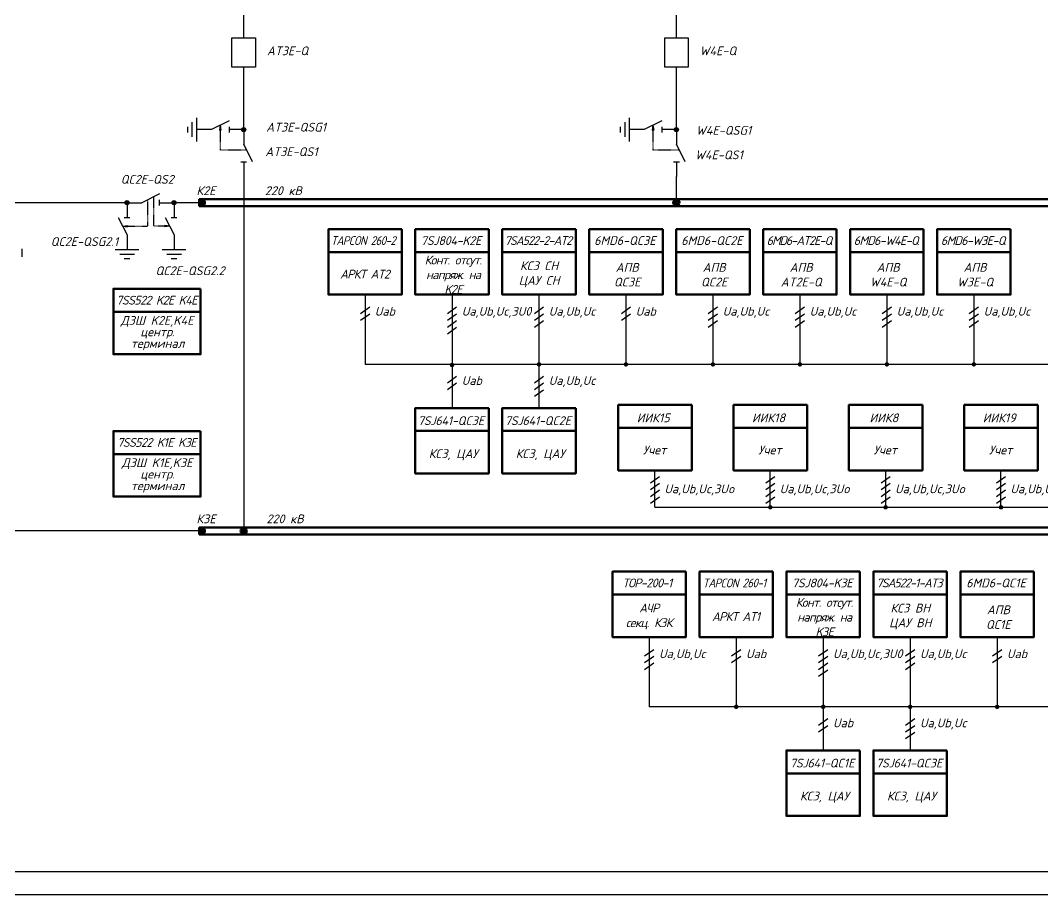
# Model space of a CAD drawing. Header units: millimetres. Extents: x -4534 to -456, y 3875 to 4716.
# Drawn here: x -3114.2 to -2888, y 3875.4 to 4068.9 of the extents above; entities that cross this region are included whole.
import ezdxf
from ezdxf.enums import TextEntityAlignment as Align

# ---------------------------------------------------------------- set-up
doc = ezdxf.new("R2010")
doc.units = ezdxf.units.MM
doc.linetypes.add('HIDDEN2', pattern=[0.1875, 0.125, -0.0625])
doc.layers.add('Корректировка 1', color=5, linetype='Continuous')
doc.styles.add('ГОСТ 3.0', font='isocpeur.ttf', dxfattribs={"oblique": 15, "height": 3})

# ---------------------------------------------------------------- blocks, each defined once
blk = doc.blocks.new('*U37')
for p, q in [((0, 0), (5, 0)), ((11, 3), (5, 0)), ((11, -1), (11, 1)), ((11, 0), (16, 0))]:
    blk.add_line(p, q)
blk = doc.blocks.new('Точка')
h = blk.add_hatch(color=256)
edge = h.paths.add_edge_path()
edge.add_arc((0, 0), 0.691, 0, 360)
blk.add_circle((0, 0), 0.691)
blk = doc.blocks.new('*U39')
for p, q in [((0, 0), (5, 0)), ((11, 3), (5, 0)), ((11, -1), (11, 1)), ((11, 0), (16, 0))]:
    blk.add_line(p, q)
blk = doc.blocks.new('*U52')
for p, q in [((0, 0), (5, 0)), ((11, 3), (5, 0)), ((11, -1), (11, 1)), ((11, 0), (16, 0))]:
    blk.add_line(p, q)

msp = doc.modelspace()

# ---------------------------------------------------------------- hatches: boundary and pattern name
for points in [[(-3070.14, 4044.62), (-3069.97, 4044.62), (-3069.8, 4044.62), (-3069.97, 4045.71)], [(-2974.37, 4044.62), (-2974.2, 4044.62), (-2974.03, 4044.62), (-2974.2, 4045.71)], [(-3090.48, 4023.19), (-3090.48, 4023.36), (-3090.48, 4023.53), (-3091.56, 4023.36)], [(-3081.16, 4023.36), (-3082.24, 4023.53), (-3082.24, 4023.36), (-3082.24, 4023.19)]]:
    msp.add_hatch(color=0).paths.add_polyline_path(points)
at = {"linetype": 'HIDDEN2'}
for points in [[(-3073.09, 4028.56, 1), (-3074.63, 4028.56, 1)], [(-2968.23, 4028.56, 1), (-2969.77, 4028.56, 1)], [(-3073.09, 3955.9, 1), (-3074.63, 3955.9, 1)], [(-3064, 3955.9, 1), (-3065.54, 3955.9, 1)]]:
    msp.add_hatch(color=0, dxfattribs=at).paths.add_polyline_path(points)

# ---------------------------------------------------------------- linework, layer by layer
at = {"color": 0}
for p, q in [((-3064.77, 4065.07), (-3064.77, 4182.59)), ((-2969, 4065.07), (-2969, 4182.59)), ((-3067.37, 4065.07), (-3062.17, 4065.07)), ((-3067.37, 4058.57), (-3067.37, 4065.07)), ((-3062.17, 4065.07), (-3062.17, 4058.57)), ((-2971.6, 4065.07), (-2966.4, 4065.07)), ((-2971.6, 4058.57), (-2971.6, 4065.07)), ((-2966.4, 4065.07), (-2966.4, 4058.57)), ((-3062.17, 4058.57), (-3067.37, 4058.57)), ((-3064.77, 4044.73), (-3064.77, 4058.57)), ((-2966.4, 4058.57), (-2971.6, 4058.57)), ((-2969, 4044.73), (-2969, 4058.57)), ((-3068.02, 4046.68), (-3071.92, 4044.73)), ((-3069.97, 4045.71), (-3070.14, 4044.62)), ((-3069.97, 4045.71), (-3069.8, 4044.62)), ((-3068.02, 4045.38), (-3068.02, 4044.08)), ((-2972.25, 4046.68), (-2976.15, 4044.73)), ((-2974.2, 4045.71), (-2974.37, 4044.62)), ((-2974.2, 4045.71), (-2974.03, 4044.62)), ((-2972.25, 4045.38), (-2972.25, 4044.08)), ((-3071.92, 4044.73), (-3075.17, 4044.73)), ((-3070.14, 4044.62), (-3069.97, 4044.62)), ((-3069.8, 4044.62), (-3069.97, 4044.62)), ((-3064.77, 4044.73), (-3068.02, 4044.73)), ((-2976.15, 4044.73), (-2979.4, 4044.73)), ((-2974.37, 4044.62), (-2974.2, 4044.62)), ((-2974.03, 4044.62), (-2974.2, 4044.62)), ((-2969, 4044.73), (-2972.25, 4044.73)), ((-3064.77, 4034.33), (-3064.77, 3955.9)), ((-2969, 4028.56), (-2969, 4034.33)), ((-3090.59, 4028.56), (-3218.59, 4028.56)), ((-3090.59, 4028.56), (-3090.59, 4025.31)), ((-3080.19, 4028.56), (-3080.19, 4025.31)), ((-3074.63, 4028.56), (-3080.19, 4028.56)), ((-3092.54, 4025.31), (-3090.59, 4021.41)), ((-3091.24, 4025.31), (-3089.94, 4025.31)), ((-3082.14, 4025.31), (-3080.19, 4021.41)), ((-3080.84, 4025.31), (-3079.54, 4025.31)), ((-3091.56, 4023.36), (-3090.48, 4023.53)), ((-3091.56, 4023.36), (-3090.48, 4023.19)), ((-3090.48, 4023.53), (-3090.48, 4023.36)), ((-3090.48, 4023.19), (-3090.48, 4023.36)), ((-3081.16, 4023.36), (-3082.24, 4023.53)), ((-3082.24, 4023.53), (-3082.24, 4023.36)), ((-3081.16, 4023.36), (-3082.24, 4023.19)), ((-3082.24, 4023.19), (-3082.24, 4023.36)), ((-3090.59, 4021.41), (-3090.59, 4018.16)), ((-3080.19, 4021.41), (-3080.19, 4018.16)), ((-3037.92, 4008.2), (-3037.92, 3992.76)), ((-3018.67, 4008.2), (-3018.67, 3992.76)), ((-2999.42, 4008.2), (-2999.42, 3992.76)), ((-2980.17, 4008.2), (-2980.17, 3992.76)), ((-2960.92, 4008.2), (-2960.92, 3992.76)), ((-2941.67, 4008.2), (-2941.67, 3992.76)), ((-2922.42, 4008.2), (-2922.42, 3992.76)), ((-2903.17, 4008.2), (-2903.17, 3992.76)), ((-3038.94, 4004.03), (-3036.89, 4005.47)), ((-3019.69, 4004.03), (-3017.64, 4005.47)), ((-3000.44, 4004.03), (-2998.39, 4005.47)), ((-2981.19, 4004.03), (-2979.14, 4005.47)), ((-2961.94, 4004.03), (-2959.9, 4005.47)), ((-2942.69, 4004.03), (-2940.65, 4005.47)), ((-2923.44, 4004.03), (-2921.4, 4005.47)), ((-2904.19, 4004.03), (-2902.15, 4005.47)), ((-3038.94, 4002.53), (-3036.89, 4003.97)), ((-3019.69, 4002.53), (-3017.64, 4003.97)), ((-3019.69, 4001.03), (-3017.64, 4002.47)), ((-3000.44, 4002.53), (-2998.39, 4003.97)), ((-3000.44, 4001.03), (-2998.39, 4002.47)), ((-2981.19, 4002.53), (-2979.14, 4003.97)), ((-2961.94, 4002.53), (-2959.9, 4003.97)), ((-2961.94, 4001.03), (-2959.9, 4002.47)), ((-2942.69, 4002.53), (-2940.65, 4003.97)), ((-2942.69, 4001.03), (-2940.65, 4002.47)), ((-2923.44, 4002.53), (-2921.4, 4003.97)), ((-2923.44, 4001.03), (-2921.4, 4002.47)), ((-2904.19, 4002.53), (-2902.15, 4003.97)), ((-2904.19, 4001.03), (-2902.15, 4002.47)), ((-3019.69, 3999.53), (-3017.64, 4000.97)), ((-2762.17, 3992.76), (-3037.92, 3992.76)), ((-3018.67, 3992.76), (-3018.67, 3983.1)), ((-2999.42, 3992.76), (-2999.42, 3983.1)), ((-3019.69, 3988.71), (-3017.64, 3990.15)), ((-3019.69, 3987.21), (-3017.64, 3988.65)), ((-3000.44, 3988.71), (-2998.39, 3990.15)), ((-3000.44, 3987.21), (-2998.39, 3988.65)), ((-3000.44, 3985.71), (-2998.39, 3987.15)), ((-3074.63, 3955.9), (-3142.3, 3955.9)), ((-2975.02, 3932.39), (-2975.02, 3916.95)), ((-2975.02, 3932.39), (-2975.02, 3916.95)), ((-2955.77, 3932.39), (-2955.77, 3916.95)), ((-2936.52, 3932.39), (-2936.52, 3916.95)), ((-2917.27, 3932.39), (-2917.27, 3916.95)), ((-2898.02, 3932.39), (-2898.02, 3916.95)), ((-2976.04, 3928.23), (-2973.99, 3929.66)), ((-2956.79, 3928.23), (-2954.74, 3929.66)), ((-2937.54, 3928.23), (-2935.49, 3929.66)), ((-2918.29, 3928.23), (-2916.24, 3929.66)), ((-2899.04, 3928.23), (-2896.99, 3929.66)), ((-2976.04, 3926.73), (-2973.99, 3928.16)), ((-2956.79, 3926.73), (-2954.74, 3928.16)), ((-2937.54, 3926.73), (-2935.49, 3928.16)), ((-2918.29, 3926.73), (-2916.24, 3928.16)), ((-2899.04, 3926.73), (-2896.99, 3928.16)), ((-2976.04, 3925.23), (-2973.99, 3926.66)), ((-2937.54, 3925.23), (-2935.49, 3926.66)), ((-2937.54, 3923.73), (-2935.49, 3925.16)), ((-2918.29, 3925.23), (-2916.24, 3926.66)), ((-2684.17, 3916.95), (-2975.02, 3916.95)), ((-2936.52, 3916.95), (-2936.52, 3907.3)), ((-2917.27, 3916.95), (-2917.27, 3907.3)), ((-2937.54, 3912.91), (-2935.49, 3914.34)), ((-2918.29, 3912.91), (-2916.24, 3914.34)), ((-2937.54, 3911.41), (-2935.49, 3912.84)), ((-2918.29, 3911.41), (-2916.24, 3912.84)), ((-2918.29, 3909.91), (-2916.24, 3911.34))]:
    msp.add_line(p, q, dxfattribs=at)
at = {"color": 0, "lineweight": 25, "ltscale": 0.25}
for p, q in [((-3075.17, 4042.13), (-3075.17, 4047.33)), ((-2979.4, 4042.13), (-2979.4, 4047.33)), ((-3077.12, 4044.08), (-3077.12, 4045.38)), ((-3076.15, 4043.11), (-3076.15, 4046.36)), ((-2981.35, 4044.08), (-2981.35, 4045.38)), ((-2980.38, 4043.11), (-2980.38, 4046.36)), ((-3093.19, 4018.16), (-3087.99, 4018.16)), ((-3082.79, 4018.16), (-3077.59, 4018.16)), ((-3092.21, 4017.19), (-3088.96, 4017.19)), ((-3091.24, 4016.21), (-3089.94, 4016.21)), ((-3081.81, 4017.19), (-3078.56, 4017.19)), ((-3080.84, 4016.21), (-3079.54, 4016.21))]:
    msp.add_line(p, q, dxfattribs=at)
at = {"color": 0, "linetype": 'HIDDEN2'}
for p, q in [((-3069.97, 4044.62), (-3069.97, 4040.18)), ((-2974.2, 4044.62), (-2974.2, 4040.18)), ((-3064.12, 4040.18), (-3069.97, 4040.18)), ((-2968.35, 4040.18), (-2974.2, 4040.18)), ((-3086.04, 4029.21), (-3086.04, 4023.36)), ((-3084.74, 4029.86), (-3084.74, 4023.36)), ((-3090.48, 4023.36), (-3086.04, 4023.36)), ((-3082.24, 4023.36), (-3084.74, 4023.36))]:
    msp.add_line(p, q, dxfattribs=at)
at = {"color": 0, "lineweight": 50}
for p, q in [((-3074.63, 4029.33), (-2443.08, 4029.33)), ((-3074.63, 4027.79), (-3074.63, 4029.33)), ((-2443.08, 4027.79), (-3074.63, 4027.79)), ((-3074.63, 3956.68), (-2443.08, 3956.68)), ((-3074.63, 3955.13), (-3074.63, 3956.68)), ((-2443.08, 3955.13), (-3074.63, 3955.13))]:
    msp.add_line(p, q, dxfattribs=at)
at = {"color": 0, "ltscale": 0.25}
for p, q in [((-3113.79, 4016.59), (-3113.79, 4018.32)), ((-2974.77, 3966.53), (-2972.72, 3967.97)), ((-2973.75, 3961.12), (-2973.75, 3969.28)), ((-2949.24, 3966.53), (-2947.2, 3967.97)), ((-2948.22, 3961.12), (-2948.22, 3969.28)), ((-2923.72, 3966.53), (-2921.67, 3967.97)), ((-2922.69, 3961.12), (-2922.69, 3969.28)), ((-2898.19, 3966.53), (-2896.14, 3967.97)), ((-2897.17, 3961.12), (-2897.17, 3969.28)), ((-2974.77, 3965.03), (-2972.72, 3966.47)), ((-2949.24, 3965.03), (-2947.2, 3966.47)), ((-2923.72, 3965.03), (-2921.67, 3966.47)), ((-2898.19, 3965.03), (-2896.14, 3966.47)), ((-2974.77, 3963.53), (-2972.72, 3964.97)), ((-2974.77, 3962.03), (-2972.72, 3963.47)), ((-2949.24, 3963.53), (-2947.2, 3964.97)), ((-2949.24, 3962.03), (-2947.2, 3963.47)), ((-2923.72, 3963.53), (-2921.67, 3964.97)), ((-2923.72, 3962.03), (-2921.67, 3963.47)), ((-2898.19, 3963.53), (-2896.14, 3964.97)), ((-2898.19, 3962.03), (-2896.14, 3963.47)), ((-2973.75, 3961.12), (-2755.14, 3961.12))]:
    msp.add_line(p, q, dxfattribs=at)
at = {"color": 0, "lineweight": 30}
msp.add_line((-2238.35, 3880.38), (-4514.35, 3880.38), dxfattribs=at)
at = {"color": 0, "linetype": 'Continuous', "lineweight": 25}
msp.add_lwpolyline([(-4534.35, 3875.38), (-2233.35, 3875.38), (-2233.35, 4716.38), (-4534.35, 4716.38)], close=True, dxfattribs=at)
at = {"color": 0, "lineweight": 50, "ltscale": 0.25}
for points in [[(-3029.79, 4022.69), (-3046.04, 4022.69), (-3046.04, 4017.61), (-3029.79, 4017.61)], [(-3010.54, 4022.69), (-3026.79, 4022.69), (-3026.79, 4017.61), (-3010.54, 4017.61)], [(-2991.29, 4022.69), (-3007.54, 4022.69), (-3007.54, 4017.61), (-2991.29, 4017.61)], [(-2972.04, 4022.69), (-2988.29, 4022.69), (-2988.29, 4017.61), (-2972.04, 4017.61)], [(-2952.79, 4022.69), (-2969.04, 4022.69), (-2969.04, 4017.61), (-2952.79, 4017.61)], [(-2933.54, 4022.69), (-2949.79, 4022.69), (-2949.79, 4017.61), (-2933.54, 4017.61)], [(-2914.29, 4022.69), (-2930.54, 4022.69), (-2930.54, 4017.61), (-2914.29, 4017.61)], [(-2895.05, 4022.69), (-2911.3, 4022.69), (-2911.3, 4017.61), (-2895.05, 4017.61)], [(-3029.79, 4017.61), (-3046.04, 4017.61), (-3046.04, 4008.2), (-3029.79, 4008.2)], [(-3010.54, 4017.61), (-3026.79, 4017.61), (-3026.79, 4008.2), (-3010.54, 4008.2)], [(-2991.29, 4017.61), (-3007.54, 4017.61), (-3007.54, 4008.2), (-2991.29, 4008.2)], [(-2972.04, 4017.61), (-2988.29, 4017.61), (-2988.29, 4008.2), (-2972.04, 4008.2)], [(-2952.79, 4017.61), (-2969.04, 4017.61), (-2969.04, 4008.2), (-2952.79, 4008.2)], [(-2933.54, 4017.61), (-2949.79, 4017.61), (-2949.79, 4008.2), (-2933.54, 4008.2)], [(-2914.29, 4017.61), (-2930.54, 4017.61), (-2930.54, 4008.2), (-2914.29, 4008.2)], [(-2895.05, 4017.61), (-2911.3, 4017.61), (-2911.3, 4008.2), (-2895.05, 4008.2)], [(-3074.3, 4009.49), (-3093.59, 4009.49), (-3093.59, 4004.41), (-3074.3, 4004.41)], [(-3074.3, 4004.41), (-3093.59, 4004.41), (-3093.59, 3995), (-3074.3, 3995)], [(-2965.62, 3983.77), (-2981.87, 3983.77), (-2981.87, 3978.69), (-2965.62, 3978.69)], [(-2940.1, 3983.77), (-2956.35, 3983.77), (-2956.35, 3978.69), (-2940.1, 3978.69)], [(-2914.57, 3983.77), (-2930.82, 3983.77), (-2930.82, 3978.69), (-2914.57, 3978.69)], [(-2889.04, 3983.77), (-2905.29, 3983.77), (-2905.29, 3978.69), (-2889.04, 3978.69)], [(-3010.54, 3983.1), (-3026.79, 3983.1), (-3026.79, 3978.02), (-3010.54, 3978.02)], [(-2991.29, 3983.1), (-3007.54, 3983.1), (-3007.54, 3978.02), (-2991.29, 3978.02)], [(-3074.3, 3978), (-3093.59, 3978), (-3093.59, 3972.92), (-3074.3, 3972.92)], [(-3010.54, 3978.02), (-3026.79, 3978.02), (-3026.79, 3968.61), (-3010.54, 3968.61)], [(-2991.29, 3978.02), (-3007.54, 3978.02), (-3007.54, 3968.61), (-2991.29, 3968.61)], [(-2965.62, 3978.69), (-2981.87, 3978.69), (-2981.87, 3969.28), (-2965.62, 3969.28)], [(-2940.1, 3978.69), (-2956.35, 3978.69), (-2956.35, 3969.28), (-2940.1, 3969.28)], [(-2914.57, 3978.69), (-2930.82, 3978.69), (-2930.82, 3969.28), (-2914.57, 3969.28)], [(-2889.04, 3978.69), (-2905.29, 3978.69), (-2905.29, 3969.28), (-2889.04, 3969.28)], [(-3074.3, 3972.92), (-3093.59, 3972.92), (-3093.59, 3963.51), (-3074.3, 3963.51)], [(-2966.89, 3946.88), (-2983.14, 3946.88), (-2983.14, 3941.8), (-2966.89, 3941.8)], [(-2947.64, 3946.88), (-2963.89, 3946.88), (-2963.89, 3941.8), (-2947.64, 3941.8)], [(-2928.39, 3946.88), (-2944.64, 3946.88), (-2944.64, 3941.8), (-2928.39, 3941.8)], [(-2909.14, 3946.88), (-2925.39, 3946.88), (-2925.39, 3941.8), (-2909.14, 3941.8)], [(-2889.89, 3946.88), (-2906.14, 3946.88), (-2906.14, 3941.8), (-2889.89, 3941.8)], [(-2966.89, 3941.8), (-2983.14, 3941.8), (-2983.14, 3932.39), (-2966.89, 3932.39)], [(-2947.64, 3941.8), (-2963.89, 3941.8), (-2963.89, 3932.39), (-2947.64, 3932.39)], [(-2928.39, 3941.8), (-2944.64, 3941.8), (-2944.64, 3932.39), (-2928.39, 3932.39)], [(-2909.14, 3941.8), (-2925.39, 3941.8), (-2925.39, 3932.39), (-2909.14, 3932.39)], [(-2889.89, 3941.8), (-2906.14, 3941.8), (-2906.14, 3932.39), (-2889.89, 3932.39)], [(-2928.39, 3907.3), (-2944.64, 3907.3), (-2944.64, 3902.22), (-2928.39, 3902.22)], [(-2909.14, 3907.3), (-2925.39, 3907.3), (-2925.39, 3902.22), (-2909.14, 3902.22)], [(-2928.39, 3902.22), (-2944.64, 3902.22), (-2944.64, 3892.81), (-2928.39, 3892.81)], [(-2909.14, 3902.22), (-2925.39, 3902.22), (-2925.39, 3892.81), (-2909.14, 3892.81)]]:
    msp.add_lwpolyline(points, close=True, dxfattribs=at)
at = {"color": 0, "ltscale": 0.25, "const_width": 0.487}
for points in [[(-3018.91, 3992.62, 1), (-3018.42, 3992.62, 1)], [(-2999.66, 3992.76, 1), (-2999.17, 3992.76, 1)], [(-2980.41, 3992.76, 1), (-2979.93, 3992.76, 1)], [(-2961.16, 3992.76, 1), (-2960.68, 3992.76, 1)], [(-2941.91, 3992.76, 1), (-2941.43, 3992.76, 1)], [(-2922.66, 3992.76, 1), (-2922.18, 3992.76, 1)], [(-2903.41, 3992.76, 1), (-2902.93, 3992.76, 1)], [(-2948.46, 3961.12, 1), (-2947.98, 3961.12, 1)], [(-2922.94, 3961.12, 1), (-2922.45, 3961.12, 1)], [(-2897.41, 3961.12, 1), (-2896.92, 3961.12, 1)], [(-2956.01, 3916.95, 1), (-2955.52, 3916.95, 1)], [(-2936.76, 3916.95, 1), (-2936.27, 3916.95, 1)], [(-2917.51, 3916.95, 1), (-2917.02, 3916.95, 1)], [(-2898.26, 3916.95, 1), (-2897.77, 3916.95, 1)]]:
    msp.add_lwpolyline(points, format="xyb", close=True, dxfattribs=at)
at = {"color": 0, "linetype": 'HIDDEN2'}
for centre in [(-2969, 4028.56), (-3064.77, 3955.9)]:
    msp.add_circle(centre, 0.771, dxfattribs=at)

# ---------------------------------------------------------------- block references
at = {"color": 0, "xscale": 0.65, "yscale": 0.65, "zscale": 0.65}
for name, p, rotation in [('Точка', (-3064.77, 4044.73), 180), ('Точка', (-2969, 4044.73), 180), ('*U37', (-3064.77, 4044.73), 270), ('*U39', (-2969, 4044.73), 270), ('Точка', (-3090.59, 4028.56), 270), ('Точка', (-3080.19, 4028.56), 270)]:
    msp.add_blockref(name, p, dxfattribs=dict(at, rotation=rotation))
msp.add_blockref('*U52', (-3090.59, 4028.56), dxfattribs=at)

# ---------------------------------------------------------------- texts
at = {"color": 0, "lineweight": 18, "style": 'ГОСТ 3.0', "oblique": 15}
for s, p in [('К2E', (-3075.24, 4030.24)), ('220 кВ', (-3060.1, 4030.24)), ('К3E', (-3075.24, 3957.58)), ('220 кВ', (-3059.73, 3957.58))]:
    msp.add_text(s, height=1.95, dxfattribs=at).set_placement(p)
at = {"color": 0, "ltscale": 2, "style": 'ГОСТ 3.0', "oblique": 15}
for s, p in [('Uab', (-3035.76, 4003.54)), ('Ua,Ub,Uc,3U0', (-3016.51, 4003.54)), ('Ua,Ub,Uc', (-2997.26, 4003.54)), ('Uab', (-2978.01, 4003.54)), ('Ua,Ub,Uc', (-2958.76, 4003.54)), ('Ua,Ub,Uc', (-2939.51, 4003.54)), ('Ua,Ub,Uc', (-2920.26, 4003.54)), ('Ua,Ub,Uc', (-2901.01, 4003.54)), ('Uab', (-3016.51, 3988.21)), ('Ua,Ub,Uc', (-2997.26, 3988.21)), ('Ua,Ub,Uc', (-2972.85, 3927.73)), ('Uab', (-2953.6, 3927.73)), ('Ua,Ub,Uc,3U0', (-2934.35, 3927.73)), ('Ua,Ub,Uc', (-2915.1, 3927.73)), ('Uab', (-2895.85, 3927.73)), ('Uab', (-2934.35, 3912.41)), ('Ua,Ub,Uc', (-2915.1, 3912.41))]:
    msp.add_text(s, height=1.95, dxfattribs=at).set_placement(p)
at = {"color": 0, "style": 'ГОСТ 3.0', "oblique": 15}
for s, p in [('ДЗШ K2E,K4E', (-3083.93, 4001.52)), ('центр.', (-3083.83, 3998.99)), ('терминал', (-3083.83, 3996.42)), ('ДЗШ K1E,K3E', (-3083.93, 3970.02)), ('центр.', (-3083.83, 3967.5)), ('терминал', (-3083.83, 3964.92))]:
    msp.add_text(s, height=1.95, dxfattribs=at).set_placement(p, align=Align.CENTER)
at = {"color": 0, "lineweight": 50, "ltscale": 0.25, "style": 'ГОСТ 3.0', "oblique": 15}
for p in [(-2971.66, 3964.23), (-2946.14, 3964.23), (-2920.61, 3964.23), (-2895.08, 3964.23)]:
    msp.add_text('Ua,Ub,Uc,3Uo', height=1.95, dxfattribs=at).set_placement(p)
at = {"color": 0, "lineweight": 18, "char_height": 1.95, "width": 7.2421, "attachment_point": 1, "style": 'ГОСТ 3.0'}
for s, insert in [('AT3E-Q', (-3059.63, 4063.16)), ('W4E-Q', (-2963.86, 4063.16)), ('AT3E-QSG1', (-3059.8, 4046.25)), ('W4E-QSG1', (-2964.67, 4045.55)), ('AT3E-QS1', (-3060, 4040.82)), ('W4E-QS1', (-2964.87, 4040.12)), ('QC2E-QS2', (-3091.99, 4034.7)), ('QC2E-QSG2.1', (-3107.49, 4020.92)), ('QC2E-QSG2.2', (-3084.29, 4014.47))]:
    msp.add_mtext(s, dxfattribs=dict(at, insert=insert))
at = {"color": 0, "lineweight": 30, "char_height": 1.95, "attachment_point": 5, "style": 'ГОСТ 3.0'}
for s, insert in [('{\\W0.9;\\T0.9;TAPCON 260-2}', (-3038.37, 4020.17)), ('{\\T0.95;7SJ804-K2E}', (-3018.91, 4020.17)), ('{\\T0.85;7SA522-2-AT2}', (-2999.66, 4020.17)), ('6MD6-QC3E', (-2980.41, 4020.17)), ('6MD6-QC2E', (-2961.16, 4020.17)), ('{\\T0.85;6MD6-AT2E\\C0;-Q}', (-2941.91, 4020.17)), ('{\\T0.9;6MD6-W\\C0;4E-Q}', (-2922.66, 4020.17)), ('{\\T0.9;6MD6-W\\C0;3E-Q}', (-2903.41, 4020.17)), ('{\\T0.9;7SS522 K2E K4E}', (-3084.07, 4006.97)), ('{\\T0.95;7SJ641-}QC3E', (-3018.89, 3980.3)), ('{\\T0.95;7SJ641-}QC2E', (-2999.64, 3980.3)), ('{\\T0.9;7SS522 K1E K3E}', (-3084.07, 3975.48)), ('{\\T0.9;ТОР-200-1}', (-2975.47, 3944.37)), ('{\\W0.9;\\T0.9;TAPCON 260-1}', (-2956.22, 3944.37)), ('{\\T0.95;7SJ804-K3E}', (-2936.76, 3944.37)), ('{\\T0.85;7SA522-1-AT3}', (-2917.51, 3944.37)), ('6MD6-QC1E', (-2898.26, 3944.37)), ('{\\T0.95;7SJ641-}QC1E', (-2936.74, 3904.49)), ('{\\T0.95;7SJ641-}QC3E', (-2917.49, 3904.49))]:
    msp.add_mtext(s, dxfattribs=dict(at, insert=insert))
at = {"color": 0, "char_height": 1.95, "attachment_point": 5, "style": 'ГОСТ 3.0'}
for s, insert in [('{\\T0.9;\\C0;Конт. отсут.\\Pнапряж. на \\PK2E}', (-3018.4, 4012.61)), ('{\\C0;КСЗ СН\\PЦАУ СН}', (-2999.39, 4012.71)), ('{\\C0;АПВ\\P}QC3E', (-2979.9, 4012.61)), ('{\\C0;АПВ\\P}QC2E', (-2960.65, 4012.61)), ('{\\C0;АПВ\\PAT2E-Q}', (-2941.4, 4012.61)), ('{\\C0;АПВ\\PW4E-Q}', (-2922.15, 4012.61)), ('{\\C0;АПВ\\PW3E-Q}', (-2902.91, 4012.61)), ('КСЗ, ЦАУ', (-3018.39, 3972.73)), ('КСЗ, ЦАУ', (-2999.14, 3972.73)), ('{\\T0.9;\\C0;Конт. отсут.\\Pнапряж. на \\PK3E}', (-2936.25, 3936.8)), ('{\\C0;КСЗ ВН\\PЦАУ ВН}', (-2917.24, 3936.91)), ('{\\C0;АПВ\\P}QC1E', (-2897.75, 3936.8)), ('КСЗ, ЦАУ', (-2936.23, 3896.93)), ('КСЗ, ЦАУ', (-2916.98, 3896.93))]:
    msp.add_mtext(s, dxfattribs=dict(at, insert=insert))
at = {"color": 0, "lineweight": 50, "ltscale": 0.25, "char_height": 1.95, "attachment_point": 5, "style": 'ГОСТ 3.0'}
for s, insert in [('ИИК15', (-2974.13, 3980.92)), ('ИИК18', (-2948.61, 3980.92)), ('ИИК8', (-2923.08, 3980.92)), ('ИИК19', (-2897.55, 3980.92)), ('Учет', (-2973.82, 3973.82)), ('Учет', (-2948.3, 3973.82)), ('Учет', (-2922.77, 3973.82)), ('Учет', (-2897.24, 3973.82))]:
    msp.add_mtext(s, dxfattribs=dict(at, insert=insert))
at = {"layer": 'Корректировка 1', "color": 0, "char_height": 1.95, "attachment_point": 5, "style": 'ГОСТ 3.0'}
for s, insert in [('{\\T0.9;\\C0;АРКТ AT2}', (-3038, 4012.74)), ('{\\T0.9;АЧР \\Pсекц. К3К}', (-2975.1, 3936.93)), ('{\\T0.9;\\C0;АРКТ AT1}', (-2955.85, 3936.93))]:
    msp.add_mtext(s, dxfattribs=dict(at, insert=insert))

doc.saveas('drawing.dxf')
